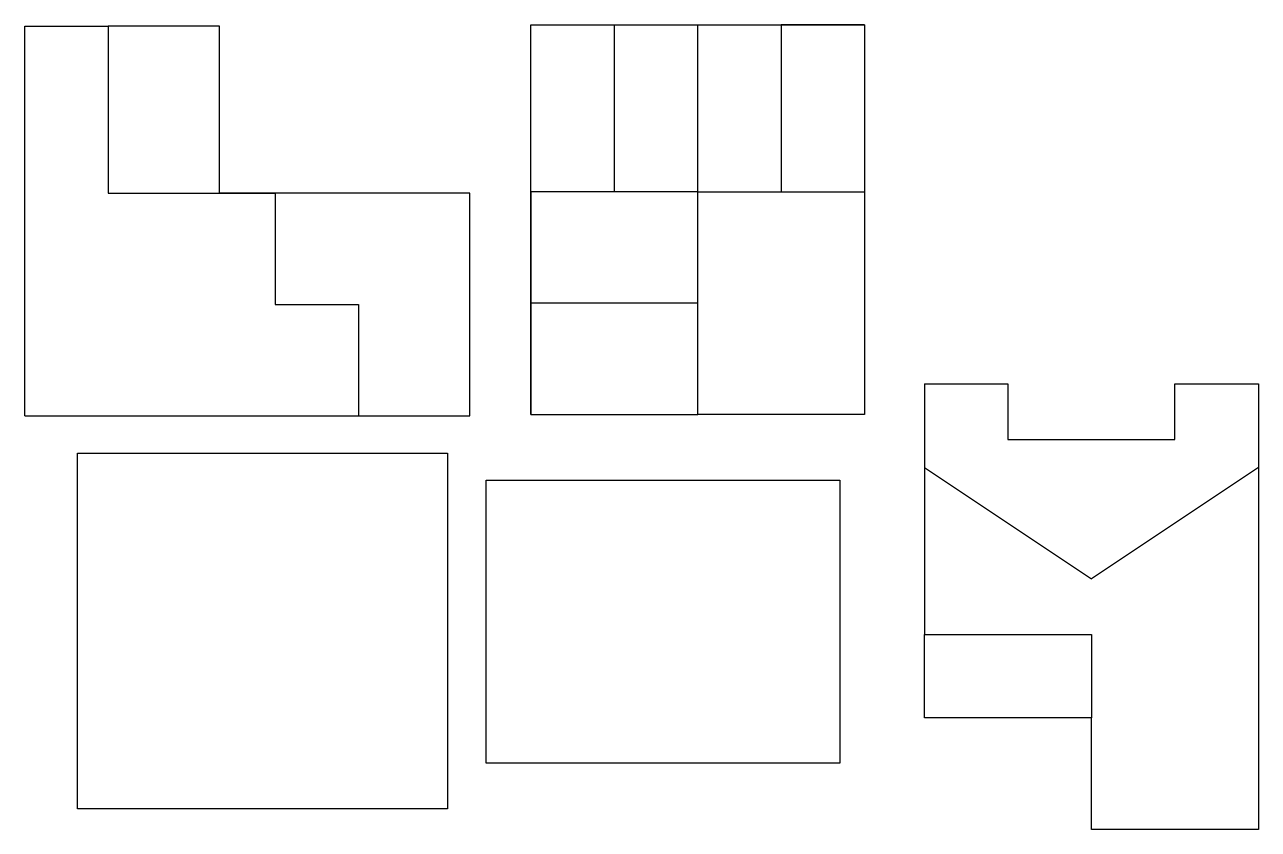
# Model space of a CAD drawing. Header units: metres. Extents: x 8 to 230, y 3 to 148.
import ezdxf

# ---------------------------------------------------------------- set-up
doc = ezdxf.new("R2010")
doc.units = ezdxf.units.M
doc.header["$MEASUREMENT"] = 0
picture_1 = doc.add_image_def('image1.png', size_in_pixel=(502, 482))
picture_2 = doc.add_image_def('image2.png', size_in_pixel=(560, 448))

msp = doc.modelspace()

# ---------------------------------------------------------------- linework, layer by layer
for p, q in [((8.2, 77.73), (8.2, 147.73)), ((8.2, 147.73), (23.2, 147.73)), ((23.2, 147.73), (23.2, 117.73)), ((43.2, 147.73), (23.2, 147.73)), ((43.2, 117.73), (43.2, 147.73)), ((99.17, 77.97), (99.17, 147.97)), ((99.17, 147.97), (159.17, 147.97)), ((99.17, 147.97), (114.17, 147.97)), ((114.17, 147.97), (114.17, 117.97)), ((129.17, 117.97), (129.17, 147.97)), ((159.17, 147.97), (144.17, 147.97)), ((144.17, 147.97), (144.17, 117.97)), ((159.17, 147.97), (159.17, 117.97)), ((23.2, 117.73), (53.2, 117.73)), ((53.2, 117.73), (43.2, 117.73)), ((53.2, 117.73), (53.2, 97.73)), ((88.2, 117.73), (53.2, 117.73)), ((88.2, 77.73), (88.2, 117.73)), ((129.17, 117.97), (99.17, 117.97)), ((99.17, 117.97), (99.17, 97.97)), ((129.17, 97.97), (129.17, 117.97)), ((129.17, 117.97), (159.17, 117.97)), ((159.17, 117.97), (159.17, 77.97)), ((53.2, 97.73), (68.2, 97.73)), ((68.2, 97.73), (68.2, 77.73)), ((129.17, 97.97), (99.17, 97.97)), ((99.17, 97.97), (99.17, 77.97)), ((129.17, 77.97), (129.17, 97.97)), ((169.94, 83.44), (184.94, 83.44)), ((169.94, 83.44), (169.94, 68.44)), ((184.94, 83.44), (184.94, 73.44)), ((214.94, 73.44), (214.94, 83.44)), ((214.94, 83.44), (229.94, 83.44)), ((229.94, 83.44), (229.94, 68.44)), ((229.94, 83.44), (229.94, 3.44)), ((8.2, 77.73), (88.2, 77.73)), ((99.17, 77.97), (129.17, 77.97)), ((159.17, 77.97), (129.17, 77.97)), ((184.94, 73.44), (214.94, 73.44)), ((169.94, 68.44), (169.94, 38.44)), ((169.94, 68.44), (199.94, 48.44)), ((229.94, 68.44), (199.94, 48.44)), ((169.94, 23.44), (169.94, 38.44)), ((169.94, 38.44), (199.94, 38.44)), ((199.94, 38.44), (199.94, 23.44)), ((199.94, 23.44), (169.94, 23.44)), ((199.94, 3.44), (199.94, 23.44)), ((229.94, 3.44), (199.94, 3.44))]:
    msp.add_line(p, q)

# ---------------------------------------------------------------- pictures from other files: only their frames are drawn
image = msp.add_image(picture_1, insert=(17.68, 7.15), size_in_units=(66.49, 63.84))
image.dxf.flags = 7
image = msp.add_image(picture_2, insert=(91.16, 15.3), size_in_units=(63.55, 50.84))
image.dxf.flags = 7

doc.saveas('drawing.dxf')
